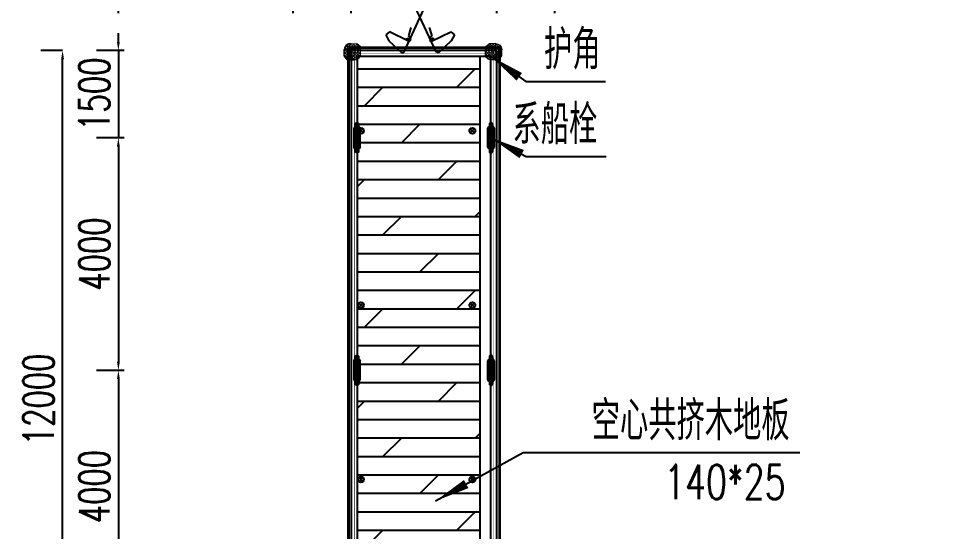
# Model space of a CAD drawing. Extents: x -89702 to 926017, y -610001 to -56924.
# Drawn here: x 44830 to 60747, y -221900 to -213076 of the extents above; entities that cross this region are included whole.
import ezdxf

# ---------------------------------------------------------------- set-up
doc = ezdxf.new("R2010")
doc.units = 0
doc.header["$LTSCALE"] = 10
doc.header["$MEASUREMENT"] = 0
doc.linetypes.add('CENTER', pattern=[2, 1.25, -0.25, 0.25, -0.25])
for name, color, linetype in [('AECOM-园建', 2, 'Continuous'), ('DIM_LEAD', 3, 'Continuous'), ('PUB_TEXT', 7, 'Continuous'), ('W- bollard系船栓', 4, 'Continuous'), ('W-_ANTICOLLISION防撞措施', 6, 'Continuous'), ('W-ALUMINUM_FRAME铝架', 30, 'Continuous'), ('W-FLOAT_BOWL浮筒', 253, 'Continuous'), ('W-PLASTIC_RAILINGS塑木栏杆', 6, 'Continuous'), ('W-STEEL_FRAME钢架', 3, 'Continuous'), ('W-WOOD_FLOOR木地板', 30, 'Continuous')]:
    doc.layers.add(name, color=color, linetype=linetype)
doc.layers.add('护舷', color=40, linetype='Continuous', lineweight=15)
doc.layers.add('护角', color=8, linetype='Continuous', lineweight=9)
doc.styles.add('_TCH_DIM', font='SIMPLEX', dxfattribs={"bigfont": 'GBCBIG'})
doc.styles.add('STANDARD_T3', font='simplex.shx', dxfattribs={"width": 0.7, "bigfont": 'gbcbig.shx'})
doc.dimstyles.new('W&&150', dxfattribs={"dimtxt": 525, "dimasz": 150, "dimexe": 375, "dimexo": 450, "dimgap": 150, "dimtad": 1, "dimdec": 0, "dimzin": 0, "dimdsep": 46, "dimtxsty": 'STANDARD_T3', "dimcen": 0.09, "dimclrd": 1, "dimclre": 1, "dimclrt": 7, "dimazin": 2, "dimtfac": 1, "dimtdec": 0, "dimtix": 1, "dimtmove": 2, "dimatfit": 3, "dimfxl": 0, "dimtolj": 1, "dimtzin": 0, "dimarcsym": 0})

# ---------------------------------------------------------------- blocks, each defined once
blk = doc.blocks.new('*D1036')
at = {"layer": 'Defpoints', "color": 0, "transparency": 16777216}
for p in [(49550, -212884), (46550, -225628), (49550, -225628)]:
    blk.add_point(p, dxfattribs=at)
at = {"layer": 'W-FLOAT_BOWL浮筒', "color": 1, "lineweight": -2, "transparency": 16777216}
for p, q in [((46550, -212984), (46550, -212509)), ((49550, -212984), (49550, -212509)), ((46700, -212884), (49400, -212884))]:
    blk.add_line(p, q, dxfattribs=at)
at = {"layer": 'W-FLOAT_BOWL浮筒', "color": 1, "transparency": 16777216}
for points in [[(46700, -212859), (46700, -212909), (46550, -212884)], [(49400, -212859), (49400, -212909), (49550, -212884)]]:
    blk.add_solid(points, dxfattribs=at)
at = {"layer": 'W-FLOAT_BOWL浮筒', "color": 7, "transparency": 16777216, "insert": (48050, -212472), "char_height": 525, "attachment_point": 5, "style": 'STANDARD_T3'}
blk.add_mtext('\\A1;3000', dxfattribs=at)
blk = doc.blocks.new('*D1037')
at = {"layer": 'Defpoints', "color": 0, "transparency": 16777216}
for p in [(62050, -212884), (54050, -213929), (62050, -225628)]:
    blk.add_point(p, dxfattribs=at)
at = {"layer": 'W-FLOAT_BOWL浮筒', "color": 1, "lineweight": -2, "transparency": 16777216}
for p, q in [((54050, -212984), (54050, -212509)), ((62050, -212984), (62050, -212509)), ((54200, -212884), (61900, -212884))]:
    blk.add_line(p, q, dxfattribs=at)
at = {"layer": 'W-FLOAT_BOWL浮筒', "color": 1, "transparency": 16777216}
for points in [[(54200, -212859), (54200, -212909), (54050, -212884)], [(61900, -212859), (61900, -212909), (62050, -212884)]]:
    blk.add_solid(points, dxfattribs=at)
at = {"layer": 'W-FLOAT_BOWL浮筒', "color": 7, "transparency": 16777216, "insert": (58050, -212472), "char_height": 525, "attachment_point": 5, "style": 'STANDARD_T3'}
blk.add_mtext('\\A1;8000', dxfattribs=at)
blk = doc.blocks.new('*D1038')
at = {"layer": 'Defpoints', "color": 0, "transparency": 16777216}
for p in [(53050, -212884), (50550, -213628), (53050, -213628)]:
    blk.add_point(p, dxfattribs=at)
at = {"layer": 'W-FLOAT_BOWL浮筒', "color": 1, "lineweight": -2, "transparency": 16777216}
for p, q in [((50550, -212984), (50550, -212509)), ((53050, -212984), (53050, -212509)), ((50700, -212884), (52900, -212884))]:
    blk.add_line(p, q, dxfattribs=at)
at = {"layer": 'W-FLOAT_BOWL浮筒', "color": 1, "transparency": 16777216}
for points in [[(50700, -212859), (50700, -212909), (50550, -212884)], [(52900, -212859), (52900, -212909), (53050, -212884)]]:
    blk.add_solid(points, dxfattribs=at)
at = {"layer": 'W-FLOAT_BOWL浮筒', "color": 7, "transparency": 16777216, "insert": (51800, -212472), "char_height": 525, "attachment_point": 5, "style": 'STANDARD_T3'}
blk.add_mtext('\\A1;2500', dxfattribs=at)
blk = doc.blocks.new('*D1039')
at = {"layer": 'Defpoints', "color": 0, "transparency": 16777216}
for p in [(45587, -213628), (45776, -213628), (46776, -225628)]:
    blk.add_point(p, dxfattribs=at)
at = {"layer": 'W-FLOAT_BOWL浮筒', "color": 1, "lineweight": -2, "transparency": 16777216}
for p, q in [((45587, -213628), (45212, -213628)), ((45587, -225478), (45587, -213778)), ((45687, -225628), (45212, -225628))]:
    blk.add_line(p, q, dxfattribs=at)
at = {"layer": 'W-FLOAT_BOWL浮筒', "color": 1, "transparency": 16777216}
for points in [[(45562, -213778), (45612, -213778), (45587, -213628)], [(45562, -225478), (45612, -225478), (45587, -225628)]]:
    blk.add_solid(points, dxfattribs=at)
at = {"layer": 'W-FLOAT_BOWL浮筒', "color": 7, "transparency": 16777216, "insert": (45174, -219628), "char_height": 525, "attachment_point": 5, "rotation": 90, "style": 'STANDARD_T3'}
blk.add_mtext('\\A1;12000', dxfattribs=at)
blk = doc.blocks.new('*D1048')
at = {"layer": 'Defpoints', "color": 0, "linetype": 'ByBlock', "transparency": 16777216}
for p in [(54050, -212884), (53050, -213628), (54050, -225628)]:
    blk.add_point(p, dxfattribs=at)
at = {"layer": 'W-FLOAT_BOWL浮筒', "color": 1, "linetype": 'ByBlock', "lineweight": -2, "transparency": 16777216}
for p, q in [((53050, -212984), (53050, -212509)), ((54050, -212984), (54050, -212509)), ((52900, -212884), (52750, -212884)), ((53050, -212884), (54050, -212884)), ((54200, -212884), (54350, -212884))]:
    blk.add_line(p, q, dxfattribs=at)
at = {"layer": 'W-FLOAT_BOWL浮筒', "color": 1, "linetype": 'ByBlock', "transparency": 16777216}
for points in [[(52900, -212859), (52900, -212909), (53050, -212884)], [(54200, -212859), (54200, -212909), (54050, -212884)]]:
    blk.add_solid(points, dxfattribs=at)
at = {"layer": 'W-FLOAT_BOWL浮筒', "color": 7, "linetype": 'ByBlock', "transparency": 16777216, "insert": (53550, -212472), "char_height": 525, "attachment_point": 5, "style": 'STANDARD_T3'}
blk.add_mtext('\\A1;1000', dxfattribs=at)
blk = doc.blocks.new('*D1050')
at = {"layer": 'Defpoints', "color": 0, "linetype": 'ByBlock', "transparency": 16777216}
for p in [(49550, -212884), (50550, -213628), (49550, -225628)]:
    blk.add_point(p, dxfattribs=at)
at = {"layer": 'W-FLOAT_BOWL浮筒', "color": 1, "linetype": 'ByBlock', "lineweight": -2, "transparency": 16777216}
for p, q in [((49550, -212984), (49550, -212509)), ((50550, -212984), (50550, -212509)), ((49400, -212884), (49250, -212884)), ((50550, -212884), (49550, -212884)), ((50700, -212884), (50850, -212884))]:
    blk.add_line(p, q, dxfattribs=at)
at = {"layer": 'W-FLOAT_BOWL浮筒', "color": 1, "linetype": 'ByBlock', "transparency": 16777216}
for points in [[(49400, -212859), (49400, -212909), (49550, -212884)], [(50700, -212859), (50700, -212909), (50550, -212884)]]:
    blk.add_solid(points, dxfattribs=at)
at = {"layer": 'W-FLOAT_BOWL浮筒', "color": 7, "linetype": 'ByBlock', "transparency": 16777216, "insert": (50050, -212472), "char_height": 525, "attachment_point": 5, "style": 'STANDARD_T3'}
blk.add_mtext('\\A1;1000', dxfattribs=at)
blk = doc.blocks.new('*D1053')
at = {"layer": 'Defpoints', "color": 0, "transparency": 16777216}
for p in [(50550, -213628), (46546, -215128), (50650, -215128)]:
    blk.add_point(p, dxfattribs=at)
at = {"layer": 'W-FLOAT_BOWL浮筒', "color": 1, "lineweight": -2, "transparency": 16777216}
for p, q in [((46546, -213478), (46546, -213328)), ((46646, -213628), (46171, -213628)), ((46546, -213628), (46546, -215128)), ((46646, -215128), (46171, -215128)), ((46546, -215278), (46546, -215428))]:
    blk.add_line(p, q, dxfattribs=at)
at = {"layer": 'W-FLOAT_BOWL浮筒', "color": 1, "transparency": 16777216}
for points in [[(46521, -213478), (46571, -213478), (46546, -213628)], [(46521, -215278), (46571, -215278), (46546, -215128)]]:
    blk.add_solid(points, dxfattribs=at)
at = {"layer": 'W-FLOAT_BOWL浮筒', "color": 7, "transparency": 16777216, "insert": (46133, -214378), "char_height": 525, "attachment_point": 5, "rotation": 90, "style": 'STANDARD_T3'}
blk.add_mtext('\\A1;1500', dxfattribs=at)
blk = doc.blocks.new('*D1043')
at = {"layer": 'Defpoints', "color": 0, "transparency": 16777216}
for p in [(50650, -215128), (46546, -219128), (50650, -219128)]:
    blk.add_point(p, dxfattribs=at)
at = {"layer": 'W-FLOAT_BOWL浮筒', "color": 1, "lineweight": -2, "transparency": 16777216}
for p, q in [((46646, -215128), (46171, -215128)), ((46546, -215278), (46546, -218978)), ((46646, -219128), (46171, -219128))]:
    blk.add_line(p, q, dxfattribs=at)
at = {"layer": 'W-FLOAT_BOWL浮筒', "color": 1, "transparency": 16777216}
for points in [[(46521, -215278), (46571, -215278), (46546, -215128)], [(46521, -218978), (46571, -218978), (46546, -219128)]]:
    blk.add_solid(points, dxfattribs=at)
at = {"layer": 'W-FLOAT_BOWL浮筒', "color": 7, "transparency": 16777216, "insert": (46133, -217128), "char_height": 525, "attachment_point": 5, "rotation": 90, "style": 'STANDARD_T3'}
blk.add_mtext('\\A1;4000', dxfattribs=at)
blk = doc.blocks.new('*D1044')
at = {"layer": 'Defpoints', "color": 0, "transparency": 16777216}
for p in [(50650, -219128), (46546, -223128), (50650, -223128)]:
    blk.add_point(p, dxfattribs=at)
at = {"layer": 'W-FLOAT_BOWL浮筒', "color": 1, "lineweight": -2, "transparency": 16777216}
for p, q in [((46646, -219128), (46171, -219128)), ((46546, -219278), (46546, -222978)), ((46646, -223128), (46171, -223128))]:
    blk.add_line(p, q, dxfattribs=at)
at = {"layer": 'W-FLOAT_BOWL浮筒', "color": 1, "transparency": 16777216}
for points in [[(46521, -219278), (46571, -219278), (46546, -219128)], [(46521, -222978), (46571, -222978), (46546, -223128)]]:
    blk.add_solid(points, dxfattribs=at)
at = {"layer": 'W-FLOAT_BOWL浮筒', "color": 7, "transparency": 16777216, "insert": (46133, -221128), "char_height": 525, "attachment_point": 5, "rotation": 90, "style": 'STANDARD_T3'}
blk.add_mtext('\\A1;4000', dxfattribs=at)
blk = doc.blocks.new('dimaideng')
for p, q in [((564094, -312860), (564168, -312927)), ((564165, -312857), (564096, -312930))]:
    blk.add_line(p, q)
blk.add_circle((564131, -312893), 50)
blk = doc.blocks.new('*U1323')
at = {"layer": 'W-_ANTICOLLISION防撞措施', "color": 0, "linetype": 'ByBlock'}
for p in [(-1734830, -2514830), (-1732915, -2514830)]:
    blk.add_blockref('dimaideng', p, dxfattribs=at)
blk = doc.blocks.new('*U1324')
at = {"layer": 'W-_ANTICOLLISION防撞措施', "color": 0, "linetype": 'ByBlock', "lineweight": -2, "transparency": 16777216}
for p in [(0, 9000), (0, 6000), (0, 3000), (0, 0)]:
    blk.add_blockref('*U1323', p, dxfattribs=at)
blk = doc.blocks.new('护角')
at = {"layer": '护角', "linetype": 'Continuous', "lineweight": 0}
h = blk.add_hatch(dxfattribs=at)
h.set_pattern_fill('ANGLE', color=40, scale=5, angle=45)
h.set_pattern_definition([(45, (0, 0), (-24.6957, 24.6957), [25.4, -9.525]), (135, (0, 0), (-24.6957, -24.6957), [25.4, -9.525])])
h.paths.add_polyline_path([(229, 177, 0.414214), (177, 229), (0, 229), (0, 100, 0.414214), (100, 0), (229, 0)])
h.paths.add_polyline_path([(177, 280), (67, 280), (0, 229), (177, 229)])
h.paths.add_polyline_path([(177, 280), (177, 229, -0.414214), (229, 177), (280, 177, 0.414214)])
h.paths.add_polyline_path([(280, 177), (229, 177), (229, 0), (280, 65)])
at = {"layer": '护角', "color": 40, "linetype": 'Continuous', "lineweight": 0}
for p, q in [((0, 229), (67, 280)), ((0, 229), (0, 100)), ((177, 229), (0, 229)), ((67, 280), (177, 280)), ((177, 229), (177, 280)), ((229, 177), (229, 0)), ((229, 177), (280, 177)), ((280, 177), (280, 65)), ((100, 0), (229, 0)), ((229, 0), (280, 65))]:
    blk.add_line(p, q, dxfattribs=at)
at = {"layer": '护角', "color": 1, "linetype": 'CENTER', "ltscale": 0.2}
for p, q in [((224, 229), (235, 229)), ((229, 224), (229, 235))]:
    blk.add_line(p, q, dxfattribs=at)
at = {"layer": '护角', "color": 40, "linetype": 'Continuous', "lineweight": 0}
for centre, radius, start, end in [((177, 177), 103, 0, 90), ((177, 177), 52.2, 0, 90), ((100, 100), 100, 180, 270)]:
    blk.add_arc(centre, radius, start, end, dxfattribs=at)
blk = doc.blocks.new('A$Cfe1adb12')
at = {"layer": '护舷', "rotation": 320.3357902113834}
blk.add_blockref('护角', (0, 179), dxfattribs=at)
blk = doc.blocks.new('$matou$00000081')
at = {"elevation": 0}
for points in [[(115.4, -12.5, 1.151757), (115.4, 12.5), (-115.4, 12.5, 1.151757), (-115.4, -12.5), (115.4, -12.5)], [(-96.2, 12.5, -0.182727), (-79.9, 27.6), (80.9, 27.6, -0.182727), (97.2, 12.5)], [(97.2, -12.5, -0.182727), (80.9, -27.6), (-79.9, -27.6, -0.182727), (-96.2, -12.5, -0.127039)]]:
    blk.add_lwpolyline(points, format="xyb", dxfattribs=at)
for centre, radius in [((-39.5, 0, 0), 10.9), ((-39.5, 0, 0), 7.27), ((40.5, 0, 0), 10.9), ((40.5, 0, 0), 7.27)]:
    blk.add_circle(centre, radius)

msp = doc.modelspace()

# ---------------------------------------------------------------- hatches: boundary and pattern name
at = {"layer": 'W-WOOD_FLOOR木地板'}
h = msp.add_hatch(dxfattribs=at)
h.set_pattern_fill('DOLMIT', color=256, scale=400)
h.set_pattern_definition([(0, (-1665293.7, -2790428.28), (0, 317.496824), []), (45, (-1665293.7, -2790428.3), (-634.99321, 634.99321), [449.0085, -898.016])])
h.paths.add_polyline_path([(52765, -213727.9), (50650, -213727.9), (50650, -224158.2), (49603.6, -225727.9), (53774.2, -225727.9), (52775.4, -224229.8)])

# ---------------------------------------------------------------- linework, layer by layer
at = {"layer": 'AECOM-园建'}
for p, q in [((52006.5, -213647.2), (50503.8, -210402.5)), ((51459, -213647.2), (52961.8, -210402.5)), ((51574.8, -213228.8), (51531.9, -213375.3)), ((51890.7, -213228.8), (51933.7, -213375.3)), ((51205, -213307), (51144.2, -213359.1)), ((51144.2, -213359.1), (51197, -213461.8)), ((51536.2, -213464.3), (51205, -213307)), ((51502.8, -213424), (51504.9, -213416.5)), ((51532.8, -213448.6), (51502.8, -213424)), ((51504.9, -213416.5), (51539.5, -213427.5)), ((51531.9, -213375.3), (51561.4, -213409.7)), ((51566.6, -213434.5), (51532.8, -213448.6)), ((51539.5, -213427.5), (51564.2, -213446.8)), ((51564.2, -213446.8), (51554.3, -213464.1)), ((51561.4, -213409.7), (51566.6, -213434.5)), ((51904.2, -213409.7), (51899, -213434.5)), ((51899, -213434.5), (51932.8, -213448.6)), ((51926.1, -213427.5), (51901.4, -213446.8)), ((51901.4, -213446.8), (51911.3, -213464.1)), ((51933.7, -213375.3), (51904.2, -213409.7)), ((51960.7, -213416.5), (51926.1, -213427.5)), ((51929.4, -213464.3), (52260.6, -213307)), ((51932.8, -213448.6), (51962.7, -213424)), ((51962.7, -213424), (51960.7, -213416.5)), ((52260.6, -213307), (52321.4, -213359.1)), ((52321.4, -213359.1), (52268.5, -213461.8)), ((51197, -213461.8), (51419.1, -213667.2)), ((51554.3, -213464.1), (51536.2, -213464.3)), ((51911.3, -213464.1), (51929.4, -213464.3)), ((52268.5, -213461.8), (52046.5, -213667.2)), ((51419.1, -213667.2), (51459, -213647.2)), ((52046.5, -213667.2), (52006.5, -213647.2))]:
    msp.add_line(p, q, dxfattribs=at)
at = {"layer": 'DIM_LEAD', "color": 0, "linetype": 'ByBlock'}
for p, q in [((52950, -213727.9), (53550, -214159.1)), ((53550, -214159.1), (54921.1, -214159.1)), ((52950, -215127.9), (53553.6, -215446.9)), ((53553.6, -215446.9), (54930.3, -215446.9)), ((51999.8, -221374.6), (53506.8, -220541.5)), ((53506.8, -220541.5), (58258.3, -220541.5))]:
    msp.add_line(p, q, dxfattribs=at)
for points in [[(52950, -213727.9, 0, 160, 0), (53437.3, -214078.1, 0, 0, 0)], [(52950, -215127.9, 0, 160, 0), (53480.5, -215408.3, 0, 0, 0)], [(51999.8, -221374.6, 0, 160, 0), (52524.9, -221084.3, 0, 0, 0)]]:
    msp.add_lwpolyline(points, format="xyseb", dxfattribs=at)
at = {"layer": 'W-_ANTICOLLISION防撞措施', "color": 5, "const_width": 50}
msp.add_lwpolyline([(53100, -213577.9), (50500, -213577.9), (50500, -224112.8), (49523.3, -225577.9), (46500, -225577.9), (46500, -229677.9), (82100, -229677.9), (82100, -225577.9), (79076.8, -225577.9), (78100, -224112.8), (78100, -213577.9), (75500, -213577.9), (75500, -224112.8), (74523.3, -225577.9), (66576.8, -225577.9), (65600, -224112.8), (65600, -213577.9), (63000, -213577.9), (63000, -224112.8), (62023.3, -225577.9), (54076.8, -225577.9), (53100, -224112.8)], close=True, dxfattribs=at)
at = {"layer": 'W-ALUMINUM_FRAME铝架', "color": 0, "linetype": 'ByBlock'}
for points in [[(53774.2, -225727.9), (52765, -224214.2), (52765, -213727.9)], [(53996.5, -225727.9), (52950, -224158.2), (52950, -213727.9)]]:
    msp.add_lwpolyline(points, dxfattribs=at)
at = {"layer": 'W-PLASTIC_RAILINGS塑木栏杆', "const_width": 10}
msp.add_lwpolyline([(51725.5, -229577.8), (46600.2, -229577.8), (46600.2, -225678.1), (49576.9, -225678.1), (50600.2, -224143.1), (50600.2, -213678.1), (52999.9, -213678.1), (52999.9, -224143.1), (54023.2, -225678.1), (62076.9, -225678.1), (63100.2, -224143.1), (63100.2, -213678.1), (65499.9, -213678.1), (65499.9, -224143.1), (66523.2, -225678.1), (74576.9, -225678.1), (75600.2, -224143.1), (75600.2, -213678.1), (77999.9, -213678.1), (77999.9, -224143.1), (79023.2, -225678.1), (81999.9, -225678.1), (81999.9, -229577.8), (76875, -229577.8)], dxfattribs=at)
at = {"layer": 'W-STEEL_FRAME钢架'}
for points in [[(53050, -213627.9), (50550, -213627.9), (50550, -224127.9), (49550, -225627.9), (46550, -225627.9), (46550, -229627.9), (82050, -229627.9), (82050, -225627.9), (79050, -225627.9), (78050, -224127.9), (78050, -213627.9), (75550, -213627.9), (75550, -224127.9), (74550, -225627.9), (66550, -225627.9), (65550, -224127.9), (65550, -213627.9), (63050, -213627.9), (63050, -224127.9), (62050, -225627.9), (54050, -225627.9), (53050, -224127.9)], [(52950, -213727.9), (50650, -213727.9), (50650, -224158.2), (49603.6, -225727.9), (46650, -225727.9), (46650, -229527.9), (81950, -229527.9), (81950, -225727.9), (78996.5, -225727.9), (77950, -224158.2), (77950, -213727.9), (75650, -213727.9), (75650, -224158.2), (74603.6, -225727.9), (66496.5, -225727.9), (65450, -224158.2), (65450, -213727.9), (63150, -213727.9), (63150, -224158.2), (62103.6, -225727.9), (53996.5, -225727.9), (52950, -224158.2)]]:
    msp.add_lwpolyline(points, close=True, dxfattribs=at)

# ---------------------------------------------------------------- block references
at = {"rotation": 128.8989538612547}
msp.add_blockref('A$Cfe1adb12', (50845.3, -213678.1), dxfattribs=at)
at = {"xscale": -1, "rotation": 231.1010461387453}
msp.add_blockref('A$Cfe1adb12', (52718.1, -213678.1), dxfattribs=at)
at = {"layer": 'W- bollard系船栓', "xscale": 2}
for p, yscale, rotation in [((50650, -215127.9, 0), -2, 89.99999999999999), ((52950, -215127.9, 0), 2, 90.00000000000001), ((50650, -219127.9, 0), -2, 89.99999999999999), ((52950, -219127.9, 0), 2, 90.00000000000001)]:
    msp.add_blockref('$matou$00000081', p, dxfattribs=dict(at, yscale=yscale, rotation=rotation))
at = {"layer": 'W-_ANTICOLLISION防撞措施', "color": 0, "linetype": 'ByBlock'}
msp.add_blockref('*U1324', (1221414.9, 2603715.5), dxfattribs=at)

# ---------------------------------------------------------------- texts
at = {"layer": 'PUB_TEXT', "color": 7, "linetype": 'ByBlock', "style": '_TCH_DIM'}
for s, p in [('护角', (53862.1, -213949.1)), ('系船栓', (53320.3, -215236.9)), ('空心共挤木地板', (54682.3, -220331.5))]:
    msp.add_text(s, height=675.18, dxfattribs=at).set_placement(p)
at = {"layer": 'PUB_TEXT', "color": 7, "linetype": 'ByBlock', "style": '_TCH_DIM', "width": 0.705882}
msp.add_text('140*25', height=595, dxfattribs=at).set_placement((55928.3, -221346.5))

# ---------------------------------------------------------------- dimensions: what is measured, and where the dimension line sits
at = {"layer": 'W-FLOAT_BOWL浮筒'}
for base, p1, p2, picture, middle in [((49550, -212884.3), (46550, -225627.9), (49550, -225627.9), '*D1036', (48050, -212471.8)), ((53050, -212884.3), (50550, -213627.9), (53050, -213627.9), '*D1038', (51800, -212471.8)), ((62050, -212884.3), (54050, -213928.8), (62050, -225627.9), '*D1037', (58050, -212471.8))]:
    dim = msp.add_linear_dim(base=base, p1=p1, p2=p2, dimstyle='W&&150', override={"dimfxlon": 1}, dxfattribs=at)
    dim.commit()
    dim.dimension.update_dxf_attribs({"geometry": picture, "text_midpoint": middle})
at = {"layer": 'W-FLOAT_BOWL浮筒', "color": 0, "linetype": 'ByBlock'}
for base, p1, p2, picture, middle in [((49550, -212884.3), (50550, -213627.9), (49550, -225627.9), '*D1050', (50050, -212471.8)), ((54050, -212884.3), (53050, -213627.9), (54050, -225627.9), '*D1048', (53550, -212471.8))]:
    dim = msp.add_linear_dim(base=base, p1=p1, p2=p2, dimstyle='W&&150', override={"dimfxlon": 1}, dxfattribs=at)
    dim.commit()
    dim.dimension.update_dxf_attribs({"geometry": picture, "text_midpoint": middle})
at = {"layer": 'W-FLOAT_BOWL浮筒'}
for base, p1, p2, picture, middle in [((46545.7, -215127.9), (50550, -213627.9), (50650, -215127.9), '*D1053', (46133.2, -214377.9)), ((45586.6, -213627.9), (46775.6, -225627.9), (45775.6, -213627.9), '*D1039', (45174.1, -219627.9)), ((46545.7, -219127.9), (50650, -215127.9), (50650.1, -219127.9), '*D1043', (46133.2, -217127.9)), ((46545.7, -223127.9), (50650.1, -219127.9), (50650, -223127.9), '*D1044', (46133.2, -221127.9))]:
    dim = msp.add_linear_dim(base=base, p1=p1, p2=p2, angle=90, dimstyle='W&&150', override={"dimfxlon": 1}, dxfattribs=at)
    dim.commit()
    dim.dimension.update_dxf_attribs({"geometry": picture, "text_midpoint": middle})

doc.saveas('drawing.dxf')
